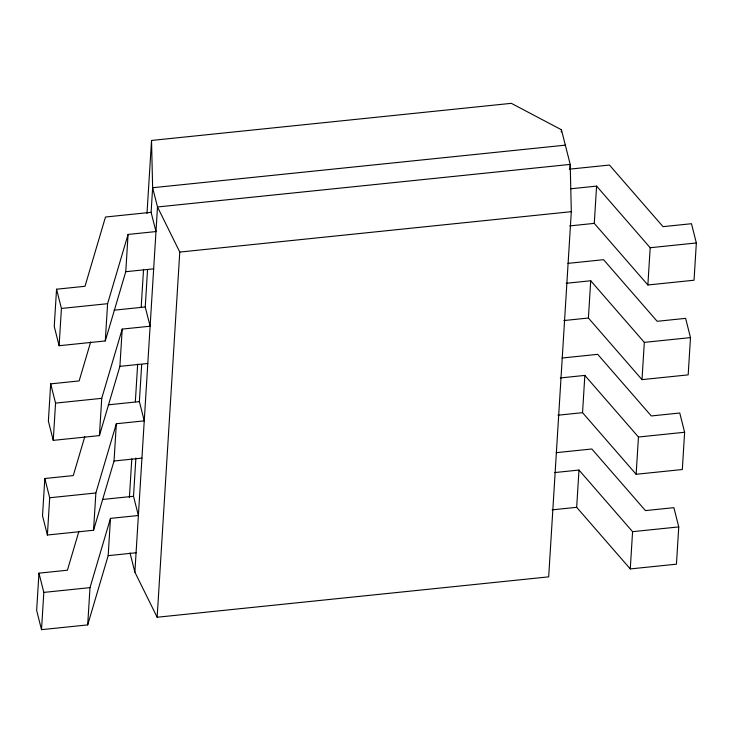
<?xml version="1.0" encoding="UTF-8"?>
<svg xmlns="http://www.w3.org/2000/svg" width="733" height="733" viewBox="0 0 733 733"><rect width="100%" height="100%" fill="white"/><g stroke="black" fill="none" stroke-linecap="round" stroke-linejoin="round"><path stroke-width="1.1" d="M78.935 531.269L67.418 570.219L38.959 573.16L36.65 610.424L41.515 629.665L87.694 624.901L108.172 555.651L110.481 518.387L138.381 515.51L133.516 496.268L135.889 458.006M84.799 436.621L73.282 475.57L44.823 478.512L42.514 515.775L47.388 535.017L93.558 530.252L114.036 461.002L116.345 423.738L144.245 420.861L139.38 401.62L141.68 364.484M90.663 341.972L79.146 380.931L50.687 383.863L48.378 421.127L53.252 440.368L99.422 435.604L119.9 366.353L122.209 329.09L150.118 326.212L145.244 306.971L147.544 269.836M151.108 212.323L105.488 217.023L85.01 286.282L56.551 289.214L54.242 326.478L59.116 345.719L105.286 340.955L125.764 271.705L128.073 234.441L155.982 231.564L151.108 212.323L152.638 187.73L151.529 140.452L511.322 103.335L561.441 129.759L570.21 164.394L571.309 211.672L548.678 576.853L157.146 617.241L134.872 572.152L130.007 552.902M41.515 629.665L43.824 592.401L38.959 573.16M47.388 535.017L49.697 497.753L44.823 478.512M53.252 440.368L55.561 403.104L50.687 383.863M59.116 345.719L61.425 308.456L56.551 289.214M87.694 624.901L90.003 587.637L110.481 518.387M93.558 530.252L95.867 492.988L116.345 423.738M99.422 435.604L101.731 398.34L122.209 329.09M105.286 340.955L107.595 303.691L128.073 234.441M129.393 497.643L131.803 458.84M135.339 401.785L137.667 364.118M141.203 307.063L143.54 269.405M147.003 213.486L151.529 140.452M134.872 572.152L157.503 206.972L152.638 187.73L565.335 145.152M157.146 617.241L179.777 252.07L157.503 206.972L570.21 164.394L569.926 168.865M561.295 132.041L561.441 129.759M556.228 452.655L591.833 448.99L645.434 510.599L673.884 507.657L678.758 526.908L676.449 564.172L630.27 568.927L576.679 507.318L578.988 470.055L554.432 472.593M562.092 358.016L597.697 354.341L651.298 415.95L679.748 413.009L684.622 432.259L682.313 469.523L636.143 474.278L582.543 412.67L584.852 375.406L560.296 377.944M567.965 263.367L603.571 259.693L657.162 321.301L685.612 318.36L690.486 337.611L688.177 374.875L642.007 379.63L588.407 318.021L590.716 280.757L566.169 283.295M569.376 169.176L609.435 165.044L663.026 226.653L691.485 223.712L696.35 242.962L694.041 280.226L647.871 284.99L594.28 223.373L596.589 186.109L570.915 188.766M630.27 568.927L632.579 531.672L578.988 470.055M636.143 474.278L638.452 437.024L584.852 375.406M642.007 379.63L644.316 342.375L590.716 280.757M647.871 284.99L650.18 247.727L596.589 186.109M179.777 252.07L571.309 211.672M125.764 271.705L153.673 268.828M569.724 225.911L594.28 223.373M61.425 308.456L107.595 303.691M650.18 247.727L696.35 242.962M114.091 310.187L145.244 306.971M119.9 366.353L147.809 363.476M563.851 320.559L588.407 318.021M55.561 403.104L101.731 398.34M644.316 342.375L690.486 337.611M108.227 404.836L139.38 401.62M114.036 461.002L141.936 458.125M557.987 415.208L582.543 412.67M49.697 497.753L95.867 492.988M638.452 437.024L684.622 432.259M102.363 499.485L133.516 496.268M108.172 555.651L136.072 552.774M552.123 509.856L576.679 507.318M43.824 592.401L90.003 587.637M632.579 531.672L678.758 526.908"/></g></svg>
